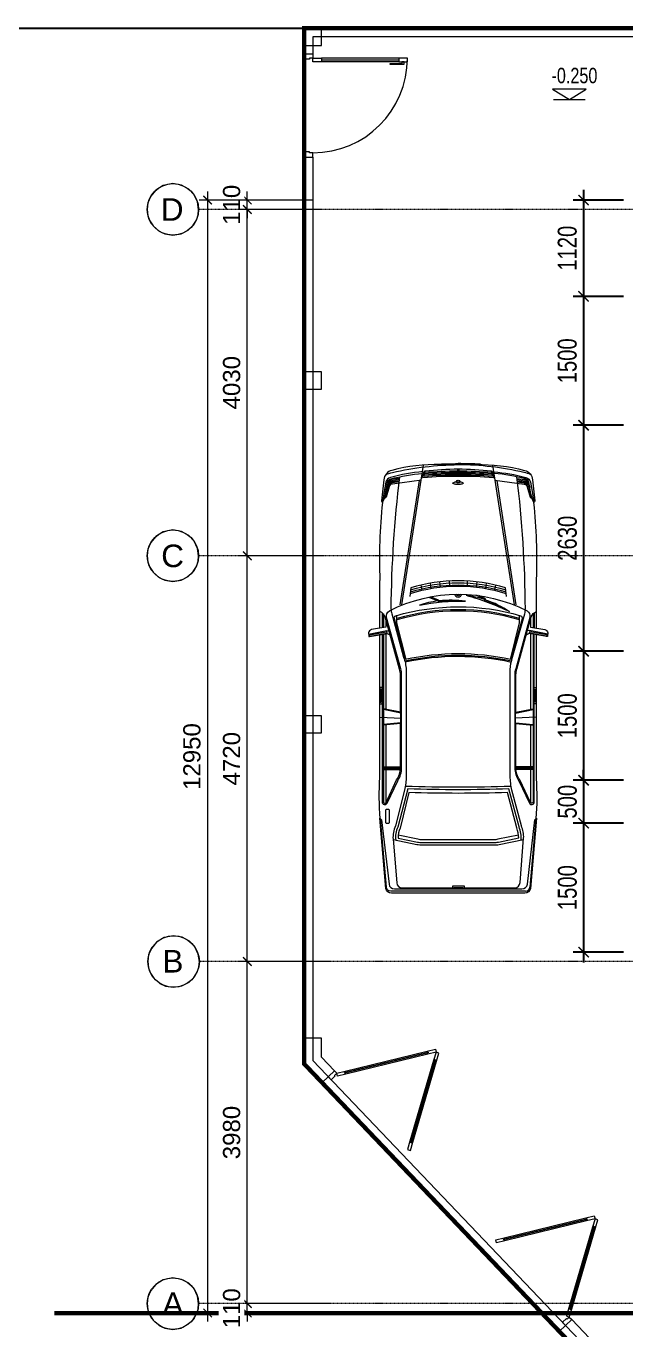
# Model space of a CAD drawing. Header units: millimetres. Extents: x -127141 to 682685, y -1234500 to 49778.
# Drawn here: x 231461 to 238441, y -15146 to 25 of the extents above; entities that cross this region are included whole.
import ezdxf
from ezdxf.enums import TextEntityAlignment as Align

# ---------------------------------------------------------------- set-up
doc = ezdxf.new("R2010")
doc.units = ezdxf.units.MM
doc.header["$MEASUREMENT"] = 0
doc.set_wipeout_variables(frame=1)
for name, pattern in [('$AUDIT_BAD_LTYPE2', [0]), ('DASHDOT', [1, 0.5, -0.25, 0, -0.25]), ('HIDDEN', [0.75, 0.5, -0.25])]:
    doc.linetypes.add(name, pattern=pattern)
for name, color, linetype, lineweight in [('-CHI GIOI XD', 180, 'Continuous', 35), ('-DOOR', 137, 'Continuous', 9), ('-KH', 143, 'Continuous', 13), ('-LINE1', 7, 'Continuous', 18), ('-TEXT', 7, 'Continuous', 15), ('A-DIM', 251, 'Continuous', 15), ('A-KY HIEU', 34, 'Continuous', 20), ('A-NET THAY', 125, 'Continuous', 18), ('A-NoiThat', 39, 'Continuous', 13), ('A-TRUC', 251, 'DASHDOT', 5)]:
    doc.layers.add(name, color=color, linetype=linetype, lineweight=lineweight)
doc.layers.add('-RANH GIOI LO DAT', color=12, linetype='Continuous')
doc.layers.add('12. NET DIM', color=252, linetype='Continuous')
doc.layers.add('LUOI GIONG', color=160, linetype='Continuous', plot=False)
doc.styles.add('1', font='arial.ttf')
doc.styles.add('A1-arial', font='arial.ttf', dxfattribs={"width": 0.8})
doc.styles.add('AVANH', font='', dxfattribs={"width": 0.8})
doc.styles.get("Standard").update_dxf_attribs({"font": 'arial.ttf'})
doc.styles.get('AVANH').set_extended_font_data('.VnAvantH')
doc.dimstyles.new('C_100A3', dxfattribs={"dimscale": 100, "dimtxt": 2.2, "dimasz": 1.2, "dimexe": 1.2, "dimexo": 0, "dimgap": 0.75, "dimtad": 1, "dimdec": 0, "dimzin": 0, "dimdsep": 46, "dimtxsty": 'AVANH', "dimblk": 'ARCHTICK', "dimcen": 0, "dimdle": 1.2, "dimclrd": 256, "dimclre": 256, "dimclrt": 7, "dimadec": 0, "dimazin": 0, "dimtfac": 0.0001, "dimtdec": 0, "dimtix": 1, "dimtmove": 2, "dimatfit": 3, "dimfxl": 1.8, "dimtolj": 1, "dimtzin": 0, "dimarcsym": 0})
doc.dimstyles.new('DIM_LAYOUT A2-A3', dxfattribs={"dimscale": 0, "dimtxt": 2, "dimasz": 1, "dimexe": 1, "dimexo": 0, "dimgap": 0.8, "dimtad": 1, "dimdec": 0, "dimlfac": -1, "dimzin": 0, "dimdsep": 46, "dimtxsty": 'Standard', "dimblk": 'ARCHTICK', "dimcen": 1, "dimdle": 1, "dimclrd": 256, "dimclre": 256, "dimclrt": 7, "dimadec": 0, "dimazin": 0, "dimtfac": 1, "dimtdec": 0, "dimtix": 1, "dimtofl": 0, "dimtmove": 2, "dimatfit": 3, "dimldrblk": 'ARCHTICK', "dimfxl": 1, "dimtfill": 1, "dimtolj": 1, "dimtzin": 0, "dimarcsym": 0})

# ---------------------------------------------------------------- blocks, each defined once
blk = doc.blocks.new('A$C4E0379A3')
for p, q in [((-3086, 911), (-3652, 911)), ((-3008, 1028), (-3043, 837)), ((-2991, 1024), (-3026, 833)), ((-2996, 1032), (-3002, 1034)), ((-3264, 885), (-3090, 885)), ((-3250, 871), (-3093, 871)), ((-3188, 842), (-3098, 842)), ((-3038, 828), (-3035, 828)), ((-3021, 842), (-2142, 842)), ((-1960, 842), (-1475, 842)), ((-1476, 871), (-1470, 672)), ((-1464, 871), (-1459, 671)), ((-1453, 871), (-1447, 672)), ((-1442, 842), (-1052, 842)), ((-865, 903), (-71, 834)), ((-3607, 327), (-3545, 317)), ((-3585, 436), (-3523, 423)), ((-3623, 216), (-3560, 210)), ((-3632, 105), (-3569, 103)), ((-3632, -105), (-3569, -103)), ((-3623, -216), (-3560, -210)), ((-3607, -327), (-3545, -317)), ((-3585, -436), (-3523, -423)), ((-1476, -871), (-1470, -672)), ((-1464, -871), (-1459, -672)), ((-1453, -871), (-1447, -673)), ((-3264, -885), (-3090, -885)), ((-3250, -871), (-3093, -871)), ((-3188, -842), (-3098, -842)), ((-3008, -1028), (-3043, -837)), ((-2991, -1024), (-3026, -833)), ((-3021, -842), (-2142, -842)), ((-1960, -842), (-1475, -842)), ((-1442, -842), (-1052, -842)), ((-3086, -910), (-3641, -910)), ((-2996, -1032), (-3002, -1034))]:
    blk.add_line(p, q)
for points in [[(-3015, 871), (-1063, 871, -0.768317), (-1055, 840), (-1319, 716, -0.14228), (-1459, 671), (-1976, 672), (-1984, 666), (-2096, 666), (-2107, 672), (-2541, 672, -0.077278), (-2607, 683), (-3216, 850, -0.231129), (-3277, 911)], [(-3098, 842), (-3068, 1009, -0.322829), (-3030, 1045), (-2992, 1039, -0.422531), (-2986, 1031), (-3024, 825), (-3005, 788)], [(-869, 907, 0.039974), (-1335, 911), (-3008, 911)], [(-4870, 845, 0.06824), (-4897, 765, 0.051611), (-4988, 0), (-4988, 207, -0.069896), (-4921, 771, -0.32103), (-4812, 866), (-4566, 891, -0.311578), (-4546, 881, -0.311578)], [(-4904, 412, -0.043765), (-4839, 789, -0.303464), (-4783, 841), (-4652, 864, -0.018633), (-4546, 881, -0.083909), (-4649, 846), (-4780, 823, 0.304556), (-4822, 785, 0.038587), (-4886, 417)], [(-4844, -684, 0.027873), (-3308, -783, 0.059366), (-3253, -773), (-2747, -635, -0.079464), (-2602, -606), (-1363, -606, -0.06068), (-1199, -626), (-783, -731, 0.120949), (-629, -758), (-123, -715, 0.39497), (-63, -651), (-63, 657, 0.404135), (-125, 721), (-641, 762, 0.112937), (-783, 735), (-1199, 626, -0.06068), (-1363, 606), (-2602, 606, -0.070217), (-2747, 633), (-3253, 775, 0.044809), (-3308, 782, 0.02806), (-4844, 684)], [(-4827, 685), (-4813, 772, -0.131143), (-4795, 818)], [(-4813, 686), (-4800, 771, -0.189017), (-4772, 824)], [(-4805, 428), (-4762, 766, -0.304567), (-4730, 804), (-4609, 838, 0.23887), (-4600, 847), (-4595, 859)], [(-4800, 687), (-4788, 769, -0.304567), (-4737, 829), (-4721, 833)], [(-4787, 688), (-4775, 768, -0.304567), (-4733, 817), (-4613, 850, 0.23887), (-4612, 851), (-4611, 854)], [(-3013, -885), (-1963, -885), (-1063, -885, 0.758852), (-1047, -828), (-1310, -704, 0.14996), (-1459, -658), (-2037, -658), (-2541, -658, 0.077307), (-2612, -669), (-3209, -833, -0.360394), (-3286, -801, -0.242572), (-3286, 801, -0.360655), (-3210, 833), (-2612, 669, 0.077307), (-2541, 658), (-2037, 658), (-1459, 658, 0.137614), (-1310, 704), (-1047, 828, 0.758852), (-1063, 885), (-1963, 885), (-3013, 885)], [(-23, 782), (-23, -782, -0.389106), (-71, -834), (-865, -903)], [(-623, 762), (-564, 476, -0.050349), (-558, 411), (-558, -414, -0.051729), (-565, -481), (-623, -757)], [(-2699, 620, 0.107895), (-2700, -620, 0.109161)], [(-2687, 617, 0.107872), (-2688, -617, -0.970081)], [(-1244, 612, -0.017383), (-1244, -612, 9.34877)], [(-616, 731, 0.13448), (-772, 708), (-1214, 588, -0.016626), (-1214, -587), (-771, -703)], [(-759, -677, 0.11132), (-643, -700), (-596, -475, 0.051729), (-590, -414), (-590, 411, 0.050349), (-596, 470), (-644, 704, 0.111864), (-760, 681), (-1172, 574, -0.016174), (-1172, -574), (-759, -677)], [(-676, 703), (-628, 463, -0.050349), (-622, 411), (-622, -414, -0.051729), (-628, -468), (-676, -698)], [(-3452, 562), (-3554, 551, 0.073531), (-3635, 0, 0.073531), (-3554, -551), (-3452, -562)], [(-3530, -553, -0.073847), (-3612, 0, -0.073847), (-3530, 553, -0.153472)], [(-3506, -555, -0.074177), (-3588, 0, -0.074177), (-3506, 555, -0.153472)], [(-3488, -558, -0.077146), (-3574, 0, -0.077146), (-3488, 558, -0.077146)], [(-3417, 308, 0.045041), (-3467, 93, -0.050749), (-3278, 596, 0.062222), (-3412, 322), (-3425, 317), (-3463, 241)], [(-3303, 545, 0.052375), (-3409, 311), (-3419, 308), (-3467, 214)], [(-4914, 6, -0.025368), (-4898, 390, -0.026384)], [(-4870, 6, -0.025968), (-4853, 394, 0.502127), (-4857, 398), (-4908, 388)], [(-4899, 6, -0.025667), (-4883, 393, -0.026384)], [(-4885, 6, -0.02596), (-4867, 396, -0.026384)], [(-4988, 259), (-4994, 259, 0.001921), (-5000, 0)], [(-4870, -845, -0.06824), (-4897, -765, -0.051611), (-4988, 0), (-4988, -207, 0.069896), (-4921, -771, 0.32103), (-4812, -866), (-4566, -891, 0.311578), (-4546, -881, 0.311578)], [(-3401, -235, 0.045041), (-3354, -451, -0.050749), (-3398, 84, 0.062222), (-3402, -221), (-3412, -231), (-3449, -323)], [(-3446, -343), (-3402, -237), (-3395, -229, -0.052375), (-3399, 28)], [(-4988, -259), (-4994, -259, -0.001921), (-5000, 0)], [(-4898, -390, -0.025409), (-4914, -6, -0.026384)], [(-4908, -388), (-4857, -398, 0.502127), (-4853, -394, -0.02601), (-4870, -6, -0.026384)], [(-4883, -393, -0.025709), (-4899, -6, -0.026384)], [(-4867, -396, -0.026002), (-4885, -6, -0.026384)], [(-4906, -412, 0.046101), (-4839, -789, 0.303464), (-4783, -841), (-4652, -864, 0.018633), (-4546, -881, 0.083909), (-4649, -846), (-4780, -823, -0.304556), (-4822, -785, -0.038587), (-4886, -417)], [(-4805, -428), (-4762, -766, 0.304567), (-4730, -804), (-4609, -838, -0.23887), (-4600, -847), (-4595, -859)], [(-4827, -685), (-4813, -772, 0.131143), (-4795, -818)], [(-4813, -686), (-4800, -771, 0.189017), (-4772, -824)], [(-4800, -687), (-4788, -769, 0.304567), (-4737, -829), (-4721, -833)], [(-4787, -688), (-4775, -768, 0.304567), (-4733, -817), (-4613, -850, -0.23887), (-4612, -851), (-4611, -854)], [(-3015, -871), (-1063, -871, 0.768317), (-1055, -840), (-1319, -716, 0.149181), (-1459, -672), (-1976, -672), (-1984, -666), (-2096, -666), (-2107, -672), (-2541, -672, 0.077278), (-2607, -683), (-3216, -850, 0.228236), (-3277, -910)], [(-3098, -842), (-3068, -1009, 0.322829), (-3030, -1045), (-2992, -1039, 0.422531), (-2986, -1031), (-3024, -825), (-3005, -788)], [(-869, -907, -0.041495), (-1348, -910), (-3008, -910)]]:
    blk.add_lwpolyline(points, format="xyb")
for points in [[(-3016, 1043), (-3058, 831), (-3055, 803)], [(-2204, 911), (-2204, 885), (-2394, 885), (-2394, 911)], [(-2225, 911), (-2225, 901), (-2375, 901), (-2375, 911)], [(-2048, 911), (-2037, 658)], [(-2107, 672), (-2147, 871)], [(-2096, 666), (-2138, 871)], [(-1984, 666), (-1965, 871)], [(-1976, 672), (-1957, 871)], [(-1442, 871), (-1437, 672)], [(-3355, 654), (-4981, 402)], [(-3358, 675), (-4802, 452)], [(-2721, 607), (-3148, 713), (-3235, 713)], [(-52, 73), (-81, 73), (-81, -67), (-52, -67)], [(-52, 56), (-64, 56), (-64, -50), (-52, -50)], [(-3355, -654), (-4981, -402)], [(-3358, -675), (-4802, -452)], [(-2721, -607), (-3148, -713), (-3235, -713)], [(-2107, -672), (-2147, -871)], [(-2096, -666), (-2138, -871)], [(-2048, -910), (-2037, -658)], [(-1984, -666), (-1965, -871)], [(-1976, -672), (-1957, -871)], [(-1442, -871), (-1437, -673)], [(-3016, -1043), (-3058, -831), (-3055, -803)], [(-2204, -911), (-2204, -885), (-2394, -885), (-2394, -911)], [(-2225, -911), (-2225, -901), (-2375, -901), (-2375, -911)]]:
    blk.add_lwpolyline(points)
for points in [[(-51, -742), (-51, 742, 0.373826), (-106, 805), (-855, 891), (-873, 911), (-57, 841, -0.383818), (0, 777), (0, -777, -0.383818), (-57, -841), (-873, -911), (-855, -891), (-106, -805, 0.373826)], [(-2720, -616), (-3193, -743, -0.388671), (-3229, -725, -0.143383), (-3230, 726, -0.390953), (-3193, 744), (-2720, 613, 0.106047)], [(-4855, 0, -0.027521), (-4837, 410, 0.543027), (-4844, 416), (-4897, 402, 0.308444), (-4911, 385, 0.028524), (-4934, 0, 0.028524), (-4911, -385, 0.308444), (-4897, -402), (-4844, -416, 0.543027), (-4837, -410, -0.027521)], [(-4788, -1, -0.027754), (-4787, 23, -0.037978), (-4784, 41, -0.078467), (-4777, 56, -0.253942), (-4772, 59, -0.253942), (-4767, 56, -0.078467), (-4761, 41, -0.037978), (-4757, 23, -0.027754), (-4756, -1, -0.027754), (-4757, -26, -0.037978), (-4761, -44, -0.078467), (-4767, -59, -0.253942), (-4772, -62, -0.253942), (-4777, -59, -0.078467), (-4784, -44, -0.037978), (-4787, -26, -0.027754)], [(-964, -803), (-826, -803, -0.414214), (-812, -816), (-812, -830, -0.414214), (-826, -843), (-964, -843, -0.414214), (-978, -830), (-978, -816, -0.414214)]]:
    blk.add_lwpolyline(points, format="xyb", close=True)
blk.add_lwpolyline([(-4934, 6), (-4862, 6), (-4862, -6), (-4934, -6)], close=True)
blk.add_circle((-4790, 0), 18.6)
for centre, radius, start, end in [((-3881, -5392), 6308, 87.9178, 96.0471), ((-3001, 1027), 7.1, 97.391, 169.6732), ((-2998, 1026), 7.1, 349.5958, 77.7177), ((-3036, 835), 7.1, 169.6732, 254.7635), ((-3033, 834), 7.1, 254.7635, 349.5958), ((-76, 782), 52.4, 0, 85.0453), ((-759, 1), 2540, 163.7108, 196.3207), ((-760, 1), 2524, 163.6221, 196.4284), ((-4907, 383), 4.88, 104.8511, 173.4195), ((-3490, 0), 43.4, 283.8142, 76.2369), ((-3490, 0), 27.3, 291.602, 68.4492), ((-4907, -383), 4.88, 186.5805, 255.1489), ((-651, -432), 297, 246.2045, 276.7034), ((-3886, 5391), 6307, 263.9971, 272.2302), ((-3036, -835), 7.1, 105.2365, 190.3268), ((-3033, -834), 7.1, 10.4042, 105.2365), ((-3001, -1027), 7.1, 190.3268, 262.609), ((-2998, -1026), 7.1, 282.2823, 10.4042)]:
    blk.add_arc(centre, radius, start, end)
blk = doc.blocks.new('_ArchTick')
at = {"color": 0, "linetype": 'ByBlock', "const_width": 0.15}
blk.add_lwpolyline([(-0.5, -0.5), (0.5, 0.5)], dxfattribs=at)
blk = doc.blocks.new('*D168')
at = {"layer": '12. NET DIM', "lineweight": -2, "transparency": 16777216}
for p, q in [((237948, -1880), (237948, -3240)), ((238412, -2000), (237828, -2000)), ((238412, -3120), (237828, -3120))]:
    blk.add_line(p, q, dxfattribs=at)
at = {"layer": 'Defpoints', "color": 0, "transparency": 16777216}
for p in [(238412, -2000), (237948, -3120), (238412, -3120)]:
    blk.add_point(p, dxfattribs=at)
at = {"layer": '12. NET DIM', "lineweight": -2, "transparency": 16777216, "xscale": 119.9999999999999, "yscale": 119.9999999999999, "zscale": 119.9999999999999}
for p, rotation in [((237948, -2000), 90), ((237948, -3120), 270)]:
    blk.add_blockref('_ArchTick', p, dxfattribs=dict(at, rotation=rotation))
at = {"layer": '12. NET DIM', "color": 7, "transparency": 16777216, "insert": (237759, -2560), "char_height": 220, "attachment_point": 5, "rotation": 90, "style": 'AVANH'}
blk.add_mtext('\\A1;1120', dxfattribs=at)
blk = doc.blocks.new('*D169')
at = {"layer": '12. NET DIM', "lineweight": -2, "transparency": 16777216}
for p, q in [((237948, -3000), (237948, -4740)), ((238412, -3120), (237828, -3120)), ((238412, -4620), (237828, -4620))]:
    blk.add_line(p, q, dxfattribs=at)
at = {"layer": 'Defpoints', "color": 0, "transparency": 16777216}
for p in [(238412, -3120), (237948, -4620), (238412, -4620)]:
    blk.add_point(p, dxfattribs=at)
at = {"layer": '12. NET DIM', "lineweight": -2, "transparency": 16777216, "xscale": 119.9999999999999, "yscale": 119.9999999999999, "zscale": 119.9999999999999}
for p, rotation in [((237948, -3120), 90), ((237948, -4620), 270)]:
    blk.add_blockref('_ArchTick', p, dxfattribs=dict(at, rotation=rotation))
at = {"layer": '12. NET DIM', "color": 7, "transparency": 16777216, "insert": (237759, -3870), "char_height": 220, "attachment_point": 5, "rotation": 90, "style": 'AVANH'}
blk.add_mtext('\\A1;1500', dxfattribs=at)
blk = doc.blocks.new('*D170')
at = {"layer": '12. NET DIM', "lineweight": -2, "transparency": 16777216}
for p, q in [((237949, -4500), (237949, -7370)), ((238412, -4620), (237829, -4620)), ((238413, -7250), (237829, -7250))]:
    blk.add_line(p, q, dxfattribs=at)
at = {"layer": 'Defpoints', "color": 0, "transparency": 16777216}
for p in [(238412, -4620), (237949, -7250), (238413, -7250)]:
    blk.add_point(p, dxfattribs=at)
at = {"layer": '12. NET DIM', "lineweight": -2, "transparency": 16777216, "xscale": 119.9999999999999, "yscale": 119.9999999999999, "zscale": 119.9999999999999}
for p, rotation in [((237949, -4620), 90), ((237949, -7250), 270)]:
    blk.add_blockref('_ArchTick', p, dxfattribs=dict(at, rotation=rotation))
at = {"layer": '12. NET DIM', "color": 7, "transparency": 16777216, "insert": (237760, -5935), "char_height": 220, "attachment_point": 5, "rotation": 90, "style": 'AVANH'}
blk.add_mtext('\\A1;2630', dxfattribs=at)
blk = doc.blocks.new('*D171')
at = {"layer": '12. NET DIM', "lineweight": -2, "transparency": 16777216}
for p, q in [((237949, -7130), (237949, -8870)), ((238413, -7250), (237829, -7250)), ((238413, -8750), (237829, -8750))]:
    blk.add_line(p, q, dxfattribs=at)
at = {"layer": 'Defpoints', "color": 0, "transparency": 16777216}
for p in [(238413, -7250), (237949, -8750), (238413, -8750)]:
    blk.add_point(p, dxfattribs=at)
at = {"layer": '12. NET DIM', "lineweight": -2, "transparency": 16777216, "xscale": 119.9999999999999, "yscale": 119.9999999999999, "zscale": 119.9999999999999}
for p, rotation in [((237949, -7250), 90), ((237949, -8750), 270)]:
    blk.add_blockref('_ArchTick', p, dxfattribs=dict(at, rotation=rotation))
at = {"layer": '12. NET DIM', "color": 7, "transparency": 16777216, "insert": (237760, -8000), "char_height": 220, "attachment_point": 5, "rotation": 90, "style": 'AVANH'}
blk.add_mtext('\\A1;1500', dxfattribs=at)
blk = doc.blocks.new('*D172')
at = {"layer": '12. NET DIM', "lineweight": -2, "transparency": 16777216}
for p, q in [((237949, -8750), (237949, -8630)), ((238413, -8750), (237829, -8750)), ((237949, -8750), (237949, -9250)), ((238413, -9250), (237829, -9250)), ((237949, -9250), (237949, -9370))]:
    blk.add_line(p, q, dxfattribs=at)
at = {"layer": 'Defpoints', "color": 0, "transparency": 16777216}
for p in [(238413, -8750), (237949, -9250), (238413, -9250)]:
    blk.add_point(p, dxfattribs=at)
at = {"layer": '12. NET DIM', "lineweight": -2, "transparency": 16777216, "xscale": 119.9999999999999, "yscale": 119.9999999999999, "zscale": 119.9999999999999}
for p, rotation in [((237949, -8750), 270), ((237949, -9250), 90)]:
    blk.add_blockref('_ArchTick', p, dxfattribs=dict(at, rotation=rotation))
at = {"layer": '12. NET DIM', "color": 7, "transparency": 16777216, "insert": (237760, -9000), "char_height": 220, "attachment_point": 5, "rotation": 90, "style": 'AVANH'}
blk.add_mtext('\\A1;500', dxfattribs=at)
blk = doc.blocks.new('*D173')
at = {"layer": '12. NET DIM', "lineweight": -2, "transparency": 16777216}
for p, q in [((238413, -9250), (237829, -9250)), ((237949, -9130), (237949, -10870)), ((238413, -10750), (237829, -10750))]:
    blk.add_line(p, q, dxfattribs=at)
at = {"layer": 'Defpoints', "color": 0, "transparency": 16777216}
for p in [(238413, -9250), (237949, -10750), (238413, -10750)]:
    blk.add_point(p, dxfattribs=at)
at = {"layer": '12. NET DIM', "lineweight": -2, "transparency": 16777216, "xscale": 119.9999999999999, "yscale": 119.9999999999999, "zscale": 119.9999999999999}
for p, rotation in [((237949, -9250), 90), ((237949, -10750), 270)]:
    blk.add_blockref('_ArchTick', p, dxfattribs=dict(at, rotation=rotation))
at = {"layer": '12. NET DIM', "color": 7, "transparency": 16777216, "insert": (237760, -10000), "char_height": 220, "attachment_point": 5, "rotation": 90, "style": 'AVANH'}
blk.add_mtext('\\A1;1500', dxfattribs=at)
blk = doc.blocks.new('*U97')
at = {"linetype": '$AUDIT_BAD_LTYPE2'}
for p, q in [((70, 100), (70, 1000)), ((90, 1000), (90, 100))]:
    blk.add_line(p, q, dxfattribs=at)
for points in [[(50, 1000), (90, 1000), (90, 1100), (50, 1100), (50, 1000)], [(50, 1003), (50, 100)], [(50, 100), (90, 100), (90, 0), (50, 0), (50, 100)]]:
    blk.add_lwpolyline(points)
for points in [[(118, 895), (118, 1064), (90, 1064), (90, 1036), (113, 1036), (113, 895)], [(0, 0), (50, 0), (50, -40), (60, -40), (60, -100), (0, -100)], [(1200, 0), (1150, 0), (1150, -40), (1140, -40), (1140, -100), (1200, -100)]]:
    blk.add_lwpolyline(points, close=True)
at = {"linetype": '$AUDIT_BAD_LTYPE2', "ltscale": 0.3}
blk.add_arc((50, 0), 1100, 0, 90, dxfattribs=at)
blk = doc.blocks.new('CONG2')
at = {"layer": '-LINE1', "lineweight": 18}
blk.add_line((257137, -126793), (257137, -126693), dxfattribs=at)
at = {"ltscale": 100}
for p, q in [((255907, -126606), (256397, -125757)), ((257047, -126606), (256557, -125757)), ((256427, -125775), (255937, -126623)), ((256527, -125775), (257017, -126623))]:
    blk.add_line(p, q, dxfattribs=at)
at = {"color": 8, "ltscale": 100}
for points in [[(256412, -125755), (256421, -125760), (255921, -126626), (255912, -126621)], [(256541, -125755), (256533, -125760), (257033, -126626), (257041, -126621)]]:
    blk.add_lwpolyline(points, close=True, dxfattribs=at)
at = {"ltscale": 100}
for points in [[(256477, -125688), (256427, -125775), (256416, -125768), (256421, -125760), (256412, -125755), (256407, -125763), (256397, -125757), (256447, -125671)], [(256477, -125688), (256527, -125775), (256538, -125768), (256533, -125760), (256541, -125755), (256546, -125763), (256557, -125757), (256507, -125671)], [(255917, -126612), (255912, -126621), (255921, -126626), (255926, -126617), (255937, -126623), (255887, -126710), (255857, -126693), (255907, -126606)], [(257036, -126612), (257041, -126621), (257033, -126626), (257028, -126617), (257017, -126623), (257067, -126710), (257097, -126693), (257047, -126606)], [(257087, -126728), (257097, -126728), (257097, -126693), (257137, -126693), (257137, -126793), (257087, -126793)]]:
    blk.add_lwpolyline(points, close=True, dxfattribs=at)
blk = doc.blocks.new('*D362')
at = {"layer": 'A-DIM', "lineweight": -2, "transparency": 16777216}
for p, q in [((1166, 17884), (1166, 17984)), ((1885, 17884), (1066, 17884)), ((1885, 17774), (1066, 17774)), ((1166, 17774), (1166, 17674))]:
    blk.add_line(p, q, dxfattribs=at)
at = {"layer": 'Defpoints', "color": 0, "transparency": 16777216}
for p in [(1885, 17884, 0), (1885, 17774, 0)]:
    blk.add_point(p, dxfattribs=at)
at = {"layer": 'A-DIM', "lineweight": -2, "transparency": 16777216, "xscale": 100, "yscale": 100, "zscale": 100}
for p, rotation in [((1166, 17884), 270), ((1166, 17774), 90)]:
    blk.add_blockref('_ArchTick', p, dxfattribs=dict(at, rotation=rotation))
at = {"layer": 'A-DIM', "color": 7, "transparency": 16777216, "insert": (984, 17829), "char_height": 200, "attachment_point": 5, "rotation": 90, "bg_fill": 3, "box_fill_scale": 1.25, "bg_fill_color": 256, "bg_fill_true_color": 13158600, "bg_fill_transparency": 0}
blk.add_mtext('\\A1;110', dxfattribs=at)
at = {"layer": 'Defpoints', "color": 0, "transparency": 16777216}
blk.add_point((1166, 17774), dxfattribs=at)
blk = doc.blocks.new('*D369')
at = {"layer": 'A-DIM', "lineweight": -2, "transparency": 16777216}
for p, q in [((2024, 17774), (1066, 17774)), ((1166, 13644), (1166, 17874)), ((2024, 13744), (1066, 13744))]:
    blk.add_line(p, q, dxfattribs=at)
at = {"layer": 'Defpoints', "color": 0, "transparency": 16777216}
for p in [(1166, 17774), (2024, 17774, 0), (2024, 13744, 0)]:
    blk.add_point(p, dxfattribs=at)
at = {"layer": 'A-DIM', "lineweight": -2, "transparency": 16777216, "xscale": 100, "yscale": 100, "zscale": 100}
for p, rotation in [((1166, 17774), 90), ((1166, 13744), 270)]:
    blk.add_blockref('_ArchTick', p, dxfattribs=dict(at, rotation=rotation))
at = {"layer": 'A-DIM', "color": 7, "transparency": 16777216, "insert": (984, 15759), "char_height": 200, "attachment_point": 5, "rotation": 90, "bg_fill": 3, "box_fill_scale": 1.25, "bg_fill_color": 256, "bg_fill_true_color": 13158600, "bg_fill_transparency": 0}
blk.add_mtext('\\A1;4030', dxfattribs=at)
blk = doc.blocks.new('*D375')
at = {"layer": 'A-DIM', "lineweight": -2, "transparency": 16777216}
for p, q in [((1166, 4944), (1166, 9124)), ((2137, 9024), (1066, 9024)), ((2137, 5044), (1066, 5044))]:
    blk.add_line(p, q, dxfattribs=at)
at = {"layer": 'Defpoints', "color": 0, "transparency": 16777216}
for p in [(1166, 9024), (2137, 9024, 0), (2137, 5044, 0)]:
    blk.add_point(p, dxfattribs=at)
at = {"layer": 'A-DIM', "lineweight": -2, "transparency": 16777216, "xscale": 100, "yscale": 100, "zscale": 100}
for p, rotation in [((1166, 9024), 90), ((1166, 5044), 270)]:
    blk.add_blockref('_ArchTick', p, dxfattribs=dict(at, rotation=rotation))
at = {"layer": 'A-DIM', "color": 7, "transparency": 16777216, "insert": (984, 7034), "char_height": 200, "attachment_point": 5, "rotation": 90, "bg_fill": 3, "box_fill_scale": 1.25, "bg_fill_color": 256, "bg_fill_true_color": 13158600, "bg_fill_transparency": 0}
blk.add_mtext('\\A1;3980', dxfattribs=at)
blk = doc.blocks.new('*D376')
at = {"layer": 'A-DIM', "lineweight": -2, "transparency": 16777216}
for p, q in [((1166, 8924), (1166, 13844)), ((2062, 13744), (1066, 13744)), ((2062, 9024), (1066, 9024))]:
    blk.add_line(p, q, dxfattribs=at)
at = {"layer": 'Defpoints', "color": 0, "transparency": 16777216}
for p in [(1166, 13744), (2062, 13744, 0), (2062, 9024, 0)]:
    blk.add_point(p, dxfattribs=at)
at = {"layer": 'A-DIM', "lineweight": -2, "transparency": 16777216, "xscale": 100, "yscale": 100, "zscale": 100}
for p, rotation in [((1166, 13744), 90), ((1166, 9024), 270)]:
    blk.add_blockref('_ArchTick', p, dxfattribs=dict(at, rotation=rotation))
at = {"layer": 'A-DIM', "color": 7, "transparency": 16777216, "insert": (984, 11384), "char_height": 200, "attachment_point": 5, "rotation": 90, "bg_fill": 3, "box_fill_scale": 1.25, "bg_fill_color": 256, "bg_fill_true_color": 13158600, "bg_fill_transparency": 0}
blk.add_mtext('\\A1;4720', dxfattribs=at)
blk = doc.blocks.new('Tag - Metric')
blk.add_lwpolyline([(0, 3.44), (-1.1, 3.26), (-2.06, 2.76), (-2.71, 2.12), (-3.13, 1.43), (-3.37, 0.73), (-3.44, 0), (-3.3, -0.99), (-2.83, -1.96), (-2.11, -2.72), (-1.16, -3.24), (0, -3.44), (1.28, -3.19), (2.29, -2.57), (2.96, -1.75), (3.33, -0.88), (3.44, 0), (3.34, 0.84), (3.08, 1.53), (2.65, 2.2), (1.84, 2.91), (1.07, 3.27), (0, 3.44)], close=True)
blk.add_circle((0, 0), 3.44)
at = {"style": 'A1-arial', "flags": 8}
blk.add_attdef('1', text='', height=3, dxfattribs=at).set_placement((0, 0), align=Align.MIDDLE_CENTER)
blk = doc.blocks.new('*D378')
at = {"layer": 'A-DIM', "lineweight": -2, "transparency": 16777216}
for p, q in [((704, 17984), (704, 4834)), ((1923, 17884), (604, 17884)), ((1923, 4934), (604, 4934))]:
    blk.add_line(p, q, dxfattribs=at)
at = {"layer": 'Defpoints', "color": 0, "transparency": 16777216}
for p in [(1923, 17884, 0), (704, 4934), (1923, 4934, 0)]:
    blk.add_point(p, dxfattribs=at)
at = {"layer": 'A-DIM', "lineweight": -2, "transparency": 16777216, "xscale": 100, "yscale": 100, "zscale": 100}
for p, rotation in [((704, 17884), 90), ((704, 4934), 270)]:
    blk.add_blockref('_ArchTick', p, dxfattribs=dict(at, rotation=rotation))
at = {"layer": 'A-DIM', "color": 7, "transparency": 16777216, "insert": (522, 11409), "char_height": 200, "attachment_point": 5, "rotation": 90, "bg_fill": 3, "box_fill_scale": 1.25, "bg_fill_color": 256, "bg_fill_true_color": 13158600, "bg_fill_transparency": 0}
blk.add_mtext('\\A1;12950', dxfattribs=at)
blk = doc.blocks.new('*D379')
at = {"layer": 'A-DIM', "lineweight": -2, "transparency": 16777216}
for p, q in [((1923, 5044), (1066, 5044)), ((1166, 5044), (1166, 5144)), ((1923, 4934), (1066, 4934)), ((1166, 4934), (1166, 4834))]:
    blk.add_line(p, q, dxfattribs=at)
at = {"layer": 'Defpoints', "color": 0, "transparency": 16777216}
for p in [(1923, 5044, 0), (1923, 4934, 0)]:
    blk.add_point(p, dxfattribs=at)
at = {"layer": 'A-DIM', "lineweight": -2, "transparency": 16777216, "xscale": 100, "yscale": 100, "zscale": 100}
for p, rotation in [((1166, 5044), 270), ((1166, 4934), 90)]:
    blk.add_blockref('_ArchTick', p, dxfattribs=dict(at, rotation=rotation))
at = {"layer": 'A-DIM', "color": 7, "transparency": 16777216, "insert": (984, 4989), "char_height": 200, "attachment_point": 5, "rotation": 90, "bg_fill": 3, "box_fill_scale": 1.25, "bg_fill_color": 256, "bg_fill_true_color": 13158600, "bg_fill_transparency": 0}
blk.add_mtext('\\A1;110', dxfattribs=at)
at = {"layer": 'Defpoints', "color": 0, "transparency": 16777216}
blk.add_point((1166, 5044), dxfattribs=at)
blk = doc.blocks.new('A$C7b9f95d2')
at = {"layer": 'A-KY HIEU'}
ref = blk.add_blockref('Tag - Metric', (300, 17775.4, 0), dxfattribs=dict(at, xscale=87.13796474971016, yscale=87.13796474971016, zscale=87.13796474971016, rotation=180))
ref.add_attrib('DETAIL#', 'D', dxfattribs={"layer": '0', "height": 262.5, "style": 'A1-arial'}).set_placement((291.3, 17774.3, 0), align=Align.MIDDLE_CENTER)
ref = blk.add_blockref('Tag - Metric', (300, 13745.4, 0), dxfattribs=dict(at, xscale=87.13796474971016, yscale=87.13796474971016, zscale=87.13796474971016, rotation=180))
ref.add_attrib('DETAIL#', 'C', dxfattribs={"layer": '0', "height": 262.5, "style": 'A1-arial'}).set_placement((296.3, 13744.3, 0), align=Align.MIDDLE_CENTER)
ref = blk.add_blockref('Tag - Metric', (308, 9023.6, 0), dxfattribs=dict(at, xscale=87.13796474971016, yscale=87.13796474971016, zscale=87.13796474971016, rotation=180))
ref.add_attrib('DETAIL#', 'B', dxfattribs={"layer": '0', "height": 262.5, "style": 'A1-arial'}).set_placement((300.7, 9027.2, 0), align=Align.MIDDLE_CENTER)
ref = blk.add_blockref('Tag - Metric', (300, 5043.6, 0), dxfattribs=dict(at, xscale=87.13796474971016, yscale=87.13796474971016, zscale=87.13796474971016, rotation=180))
ref.add_attrib('DETAIL#', 'A', dxfattribs={"layer": '0', "height": 262.5, "style": 'A1-arial'}).set_placement((300, 5043.6, 0), align=Align.MIDDLE_CENTER)
at = {"layer": 'A-DIM'}
for base, p1, p2, angle, picture, middle in [((1166.2, 17773.6), (1885.3, 17883.6, 0), (1885.3, 17773.6, 0), 90, '*D362', (984.1, 17828.6)), ((1166.2, 9023.6, 0), (2137.1, 5043.6, 0), (2137.2, 9023.6, 0), 270, '*D375', (984, 7033.6, 0))]:
    dim = blk.add_linear_dim(base=base, p1=p1, p2=p2, angle=angle, dimstyle='DIM_LAYOUT A2-A3', override={"dimscale": 100}, dxfattribs=at)
    dim.commit()
    dim.dimension.update_dxf_attribs({"geometry": picture, "text_midpoint": middle})
dim = blk.add_linear_dim(base=(1166.2, 17773.6, 0), p1=(2024.1, 13743.6, 0), p2=(2024.1, 17773.6), angle=270, dimstyle='DIM_LAYOUT A2-A3', override={"dimscale": 100}, dxfattribs=at)
dim.commit()
dim.dimension.update_dxf_attribs({"geometry": '*D369', "text_midpoint": (984, 15758.6, 0)})
dim = blk.add_linear_dim(base=(1166.2, 13743.6, 0), p1=(2061.8, 9023.6, 0), p2=(2061.8, 13743.6, 0), angle=270, dimstyle='DIM_LAYOUT A2-A3', override={"dimscale": 100}, dxfattribs=at)
dim.commit()
dim.dimension.update_dxf_attribs({"geometry": '*D376', "text_midpoint": (984.1, 11383.6, 0)})
dim = blk.add_linear_dim(base=(703.8, 4933.6), p1=(1923, 17883.6, 0), p2=(1923, 4933.6, 0), angle=90, dimstyle='DIM_LAYOUT A2-A3', override={"dimscale": 100}, dxfattribs=at)
dim.commit()
dim.dimension.update_dxf_attribs({"geometry": '*D378', "text_midpoint": (521.7, 11408.6)})
at = {"layer": 'A-TRUC', "ltscale": 3}
for p, q in [((14146.6, 17773.6, 0), (599.3, 17773.6, 0)), ((14146.6, 13743.6, 0), (599.3, 13743.6, 0)), ((14146.6, 9023.6, 0), (599.3, 9023.6, 0))]:
    blk.add_line(p, q, dxfattribs=at)
at = {"layer": 'A-DIM'}
dim = blk.add_linear_dim(base=(1166.2, 5043.6, 0), p1=(1923, 4933.6, 0), p2=(1923, 5043.6, 0), angle=90, dimstyle='DIM_LAYOUT A2-A3', override={"dimscale": 100}, dxfattribs=at)
dim.commit()
dim.dimension.update_dxf_attribs({"geometry": '*D379', "text_midpoint": (984.1, 4988.6, 0)})
at = {"layer": 'A-TRUC', "ltscale": 3}
blk.add_line((14146.6, 5043.6, 0), (599.3, 5043.6, 0), dxfattribs=at)

msp = doc.modelspace()

# ---------------------------------------------------------------- linework, layer by layer
at = {"layer": '-CHI GIOI XD', "color": 180, "linetype": 'HIDDEN', "ltscale": 10, "const_width": 50}
msp.add_lwpolyline([(231789.8, -14950), (250520.4, -14950)], dxfattribs=at)
at = {"layer": '-CHI GIOI XD', "color": 180, "linetype": 'HIDDEN', "ltscale": 10}
msp.add_lwpolyline([(231789.8, -14950), (250520.4, -14950)], dxfattribs=at)
at = {"layer": '-KH'}
msp.add_line((237599.6, -828.3), (237967.6, -828.3), dxfattribs=at)
msp.add_lwpolyline([(237978.8, -710.5), (237588.4, -710.5), (237783.6, -828.3)], close=True, dxfattribs=at)
msp.add_solid([(237783.6, -828.3), (237783.6, -710.5), (237978.8, -710.5), (237783.6, -828.3)], dxfattribs=at)
at = {"layer": '-LINE1', "linetype": 'Continuous', "ltscale": 10}
for points in [[(234697.5, -200), (234897.5, -200), (234897.5, 0), (234697.5, 0)], [(234697.5, -4200), (234897.5, -4200), (234897.5, -4000), (234697.5, -4000)], [(234697.5, -8200), (234897.5, -8200), (234897.5, -8000), (234697.5, -8000)]]:
    msp.add_lwpolyline(points, close=True, dxfattribs=at)
for points in [[(245597.5, -2000), (245597.5, -100), (234797.5, -100), (234797.5, -299.7)], [(240197.5, -100), (234897.5, -100)], [(234797.5, -200), (234797.5, -299.7)], [(234797.5, -1499.7), (234797.5, -12011.3), (239736.6, -17189.2), (241102.5, -17253.7), (241097.8, -17353.6)], [(234797.5, -1499.7), (234797.5, -4000)], [(234797.5, -4200), (234797.5, -8000)], [(234797.5, -8200), (234797.5, -11751.4)], [(234897.5, -11971.3), (234897.5, -11751.4), (234697.5, -11751.4), (234697.5, -12051.4)]]:
    msp.add_lwpolyline(points, dxfattribs=at)
at = {"layer": '-LINE1', "lineweight": 18}
msp.add_lwpolyline([(234697.5, -12051.4), (234904.5, -12268.4), (235049.2, -12130.4), (234897.5, -11971.3)], dxfattribs=at)
msp.add_lwpolyline([(237665.6, -15163), (237941.7, -15452.5), (238086.4, -15314.4), (237810.3, -15025)], close=True, dxfattribs=at)
at = {"layer": '-RANH GIOI LO DAT', "linetype": 'HIDDEN', "ltscale": 10, "const_width": 50}
msp.add_lwpolyline([(234697.5, 0), (234697.5, -12051.4), (239691.9, -17287.2), (245697.5, -17570.9), (245697.5, 0)], close=True, dxfattribs=at)
at = {"layer": 'LUOI GIONG'}
msp.add_lwpolyline([(220697.5, 0), (245697.5, 0), (245697.5, -25000), (220697.5, -25000)], close=True, dxfattribs=at)

# ---------------------------------------------------------------- block references
at = {"layer": '-DOOR'}
for name, p, rotation in [('*U97', (234797.5, -299.7), 270), ('CONG2', (152001.1, 258484.4), 313.6480678776806)]:
    msp.add_blockref(name, p, dxfattribs=dict(at, rotation=rotation))
at = {"layer": '-DOOR', "xscale": -1, "rotation": 313.6480678776666}
msp.add_blockref('CONG2', (504206.2, -110746.5), dxfattribs=at)
at = {"layer": 'A-NoiThat', "rotation": 270}
msp.add_blockref('A$C4E0379A3', (236489.1, -10065.5), dxfattribs=at)

# ---------------------------------------------------------------- texts
at = {"layer": '-TEXT', "style": '1', "width": 0.75}
msp.add_text('-0.250', height=179.96, dxfattribs=at).set_placement((237574.6, -640.3))

# ---------------------------------------------------------------- dimensions: what is measured, and where the dimension line sits
at = {"layer": '12. NET DIM'}
for base, p1, p2, picture, middle in [((237948.1, -3120), (238412.5, -2000), (238412.5, -3120), '*D168', (237759.4, -2560)), ((237948.1, -4620), (238412.5, -3120), (238412.5, -4620), '*D169', (237759.4, -3870)), ((237948.7, -7250), (238412.5, -4620), (238413, -7250), '*D170', (237759.9, -5935)), ((237948.7, -8750.3), (238413, -7250), (238413, -8750.3), '*D171', (237759.9, -8000.1)), ((237948.7, -9250.3), (238413, -8750.3), (238413, -9250.3), '*D172', (237759.9, -9000.3)), ((237948.7, -10750), (238413, -9250.3), (238413, -10750), '*D173', (237759.9, -10000.1))]:
    dim = msp.add_linear_dim(base=base, p1=p1, p2=p2, angle=90, dimstyle='C_100A3', dxfattribs=at)
    dim.commit()
    dim.dimension.update_dxf_attribs({"geometry": picture, "text_midpoint": middle})

# ---------------------------------------------------------------- next in the draw order: block references
at = {"layer": 'A-NET THAY'}
msp.add_blockref('A$C7b9f95d2', (232869.3, -19883.6), dxfattribs=at)

doc.saveas('drawing.dxf')
